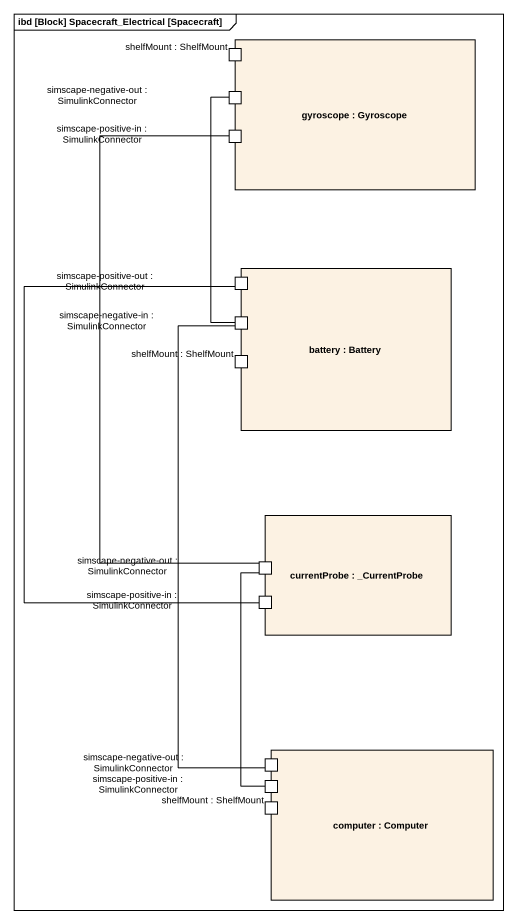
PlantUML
@startuml
mainframe ibd [Block] Spacecraft_Electrical [Spacecraft]
rectangle "gyroscope : Gyroscope" as gyroscope {
  port "shelfMount : ShelfMount" as shelfMount_ShelfMount
  port "simscape-negative-out : SimulinkConnector" as simscape_negative_out
  port "simscape-positive-in : SimulinkConnector" as simscape_positive_in
}
rectangle "battery : Battery" as battery {
  port "simscape-positive-out : SimulinkConnector" as simscape_positive_out
  port "simscape-negative-in : SimulinkConnector" as simscape_negative_in
  port "shelfMount : ShelfMount" as shelfMount_ShelfMount_2
}
rectangle "currentProbe : _CurrentProbe" as currentProbe {
  port "simscape-negative-out : SimulinkConnector" as simscape_negative_out_2
  port "simscape-positive-in : SimulinkConnector" as simscape_positive_in_2
}
rectangle "computer : Computer" as computer {
  port "simscape-negative-out : SimulinkConnector" as simscape_negative_out_3
  port "simscape-positive-in : SimulinkConnector" as simscape_positive_in_3
  port "shelfMount : ShelfMount" as shelfMount_ShelfMount_3
}
simscape_positive_out -- simscape_positive_in_2
simscape_negative_in -up- simscape_negative_out
simscape_negative_out_2 -up- simscape_positive_in
simscape_negative_out_3 -up- simscape_negative_in
simscape_positive_in_3 -up- simscape_negative_out_2
@enduml
